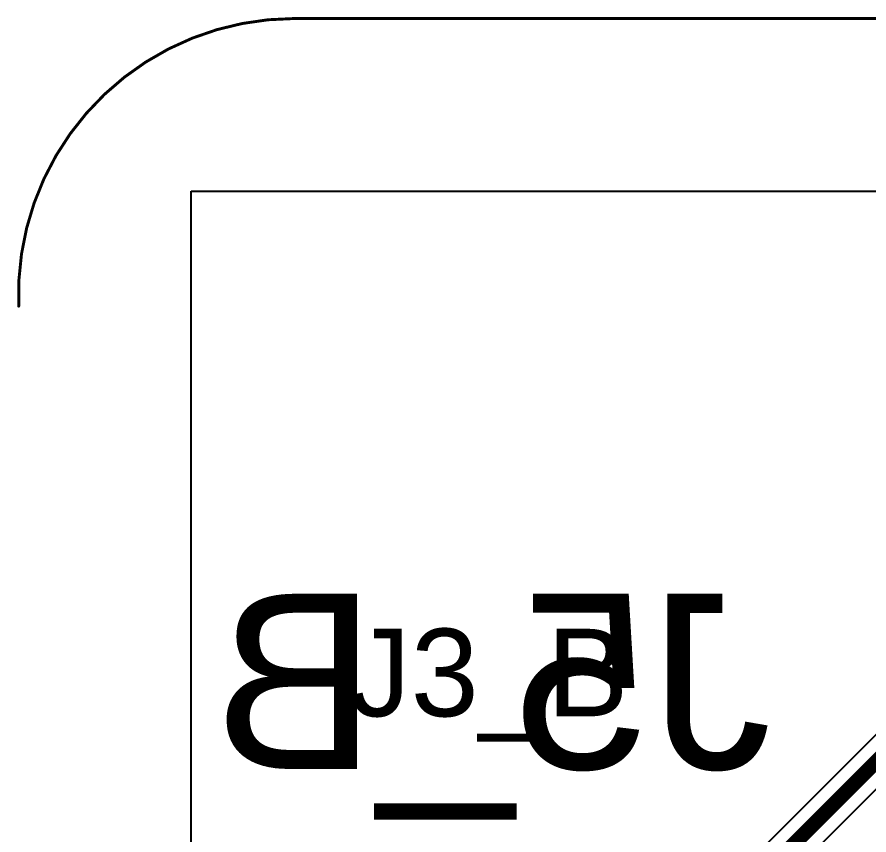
# Model space of a CAD drawing. Header units: millimetres. Extents: x 23 to 77.2, y 7.5 to 32.5.
# Drawn here: x 22.99 to 30.4, y 25.4 to 32.51 of the extents above; entities that cross this region are included whole.
import ezdxf

# ---------------------------------------------------------------- set-up
doc = ezdxf.new("R2010")
doc.units = ezdxf.units.MM
for name, color, linetype in [('BottomLayer', 5, 'Continuous'), ('BottomOverlay', 54, 'Continuous'), ('Mechanical1', 6, 'Continuous'), ('TopLayer', 1, 'Continuous'), ('TopOverlay', 2, 'Continuous')]:
    doc.layers.add(name, color=color, linetype=linetype)
doc.styles.add('Arial', font='', dxfattribs={"height": 0.2})
doc.styles.get('Arial').set_extended_font_data('Arial')

msp = doc.modelspace()

# ---------------------------------------------------------------- linework, layer by layer
at = {"layer": 'BottomLayer'}
for p, q in [((24.49999926, 23.3809413), (24.49999926, 30.99999896)), ((24.49999926, 30.99999896), (75.49999885999999, 30.99999896))]:
    msp.add_line(p, q, dxfattribs=at)
at = {"layer": 'Mechanical1', "const_width": 0.0254}
msp.add_lwpolyline([(22.99999972, 30.00000096, -0.4264636331943513), (25.4, 32.50208384)], format="xyb", dxfattribs=at)
msp.add_lwpolyline([(25.4, 32.50208384), (74.49791805999999, 32.50208384)], dxfattribs=at)
at = {"layer": 'Mechanical1', "const_width": 0.0127}
for points in [[(25.39365, 32.50208384, 1), (25.40635, 32.50208384, 1)], [(25.39365, 32.50208384, 1), (25.40635, 32.50208384, 1)], [(22.99364972, 30.00000096, 1), (23.00634972, 30.00000096, 1)]]:
    msp.add_lwpolyline(points, format="xyb", close=True, dxfattribs=at)
at = {"layer": 'TopLayer'}
for p, q in [((24.49999926, 23.21598608), (24.49999926, 30.99999896)), ((24.49999926, 30.99999896), (75.49999885999999, 30.99999896)), ((34.50432266, 30.31903004), (26.64211334, 22.45682072)), ((26.92947624, 22.2680657), (34.69307767999999, 30.03166714))]:
    msp.add_line(p, q, dxfattribs=at)
at = {"layer": 'TopLayer', "const_width": 0.127}
msp.add_lwpolyline([(26.76114282, 22.33779124), (34.62335214, 30.20000056)], dxfattribs=at)

# ---------------------------------------------------------------- texts
at = {"layer": 'BottomOverlay', "style": 'Arial', "text_generation_flag": 2}
msp.add_text('J5_B', height=1.524, dxfattribs=at).set_placement((29.54889696, 25.9742051))
at = {"layer": 'TopOverlay', "style": 'Arial'}
msp.add_text('J3_B', height=0.7619999999999999, dxfattribs=at).set_placement((25.87885096, 26.43201216))

doc.saveas('drawing.dxf')
